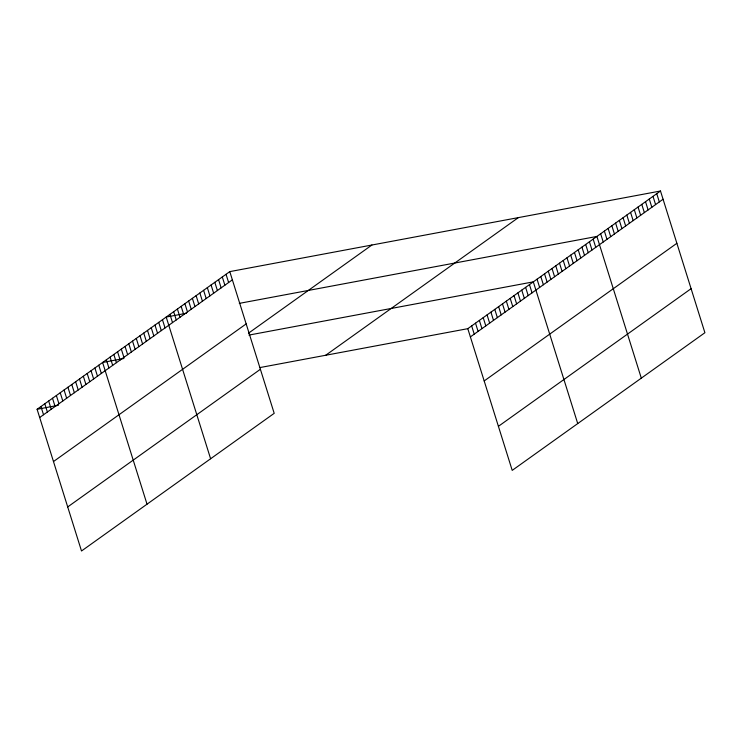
<?xml version="1.0" encoding="UTF-8"?>
<svg xmlns="http://www.w3.org/2000/svg" width="742" height="742" viewBox="0 0 742 742"><rect width="100%" height="100%" fill="white"/><g stroke="black" fill="none" stroke-linecap="round" stroke-linejoin="round"><path stroke-width="1.11" d="M229.788 271.618L274.197 413.331L81.509 550.991L37.1 409.278L229.788 271.618L660.491 191.009L704.9 332.722L512.212 470.382L467.803 328.669L660.491 191.009M39.678 417.505L232.367 279.845M53.48 461.552L246.168 323.902M248.487 333.195L371.918 245.018M67.707 506.934L260.386 369.284M325.673 355.27L518.361 217.61M470.382 336.896L663.07 199.246M484.192 380.943L676.871 243.293M498.411 426.325L691.099 288.675M186.502 313.245L166.199 317.047L210.607 458.76M239.295 303.367L596.902 236.438L641.311 378.151M123.933 358.479L102.609 362.476L147.027 504.189M248.932 335.087L533.322 281.867L577.73 423.58M37.1 409.278L58.423 405.28M259.774 367.596L467.803 328.669M656.753 193.681L659.332 201.917M653.006 196.361L655.585 204.588M649.269 199.032L651.847 207.259M645.531 201.703L648.109 209.93M641.784 204.375L644.362 212.602M638.046 207.046L640.624 215.273M634.308 209.717L636.886 217.944M630.57 212.388L633.149 220.615M626.823 215.059L629.402 223.286M623.085 217.731L625.664 225.958M619.347 220.402L621.926 228.638M615.61 223.082L618.188 231.309M611.862 225.754L614.441 233.98M608.125 228.425L610.703 236.652M604.387 231.096L606.965 239.323M600.649 233.767L603.227 241.994M593.164 239.109L595.743 247.336M589.426 241.781L592.005 250.008M585.679 244.452L588.258 252.679M581.941 247.123L584.52 255.359M578.203 249.794L580.782 258.03M574.466 252.475L577.044 260.702M570.719 255.146L573.297 263.373M566.981 257.817L569.559 266.044M563.243 260.488L565.821 268.715M559.505 263.16L562.084 271.387M555.758 265.831L558.336 274.058M552.02 268.502L554.599 276.729M548.282 271.173L550.861 279.4M544.535 273.844L547.114 282.071M540.797 276.516L543.376 284.752M537.06 279.196L539.638 287.423M529.463 284.613L532.042 292.849M525.614 287.367L528.193 295.594M521.756 290.122L524.334 298.349M517.907 292.877L520.485 301.104M514.048 295.631L516.627 303.858M510.199 298.386L512.778 306.613M506.341 301.131L508.919 309.368M502.492 303.886L505.07 312.113M498.633 306.641L501.212 314.868M494.784 309.395L497.363 317.622M490.926 312.15L493.504 320.377M487.077 314.905L489.655 323.132M483.218 317.65L485.797 325.877M479.369 320.405L481.948 328.632M475.511 323.16L478.089 331.386M471.662 325.914L474.24 334.141M226.041 274.29L228.619 282.526M222.303 276.961L224.882 285.197M218.565 279.641L221.144 287.868M214.818 282.312L217.397 290.539M211.08 284.984L213.659 293.211M207.343 287.655L209.921 295.882M203.605 290.326L206.183 298.553M199.858 292.997L202.436 301.224M196.12 295.668L198.698 303.895M192.382 298.34L194.96 306.567M188.644 301.011L191.223 309.238M184.897 303.682L187.476 311.918M181.159 306.363L183.738 314.589M177.421 309.034L180 317.261M173.674 311.705L176.253 319.932M169.937 314.376L172.515 322.603M162.461 319.719L165.039 327.945M158.714 322.39L161.292 330.617M154.976 325.061L157.554 333.288M151.238 327.732L153.817 335.959M147.5 330.403L150.079 338.64M143.753 333.075L146.332 341.311M140.015 335.755L142.594 343.982M136.278 338.426L138.856 346.653M132.53 341.097L135.118 349.324M128.793 343.769L131.371 351.996M125.055 346.44L127.633 354.667M121.317 349.111L123.895 357.338M117.57 351.782L120.148 360.009M113.832 354.453L116.411 362.68M110.094 357.125L112.673 365.352M106.356 359.796L108.935 368.032M98.76 365.222L101.339 373.449M94.902 367.976L97.48 376.203M91.053 370.731L93.631 378.958M87.194 373.486L89.773 381.713M83.345 376.24L85.924 384.467M79.487 378.986L82.065 387.222M75.638 381.74L78.216 389.967M71.779 384.495L74.358 392.722M67.93 387.25L70.509 395.477M64.072 390.004L66.65 398.231M60.223 392.759L62.801 400.986M56.364 395.505L58.943 403.741M52.515 398.259L55.093 406.486M48.657 401.014L51.235 409.241M44.808 403.769L47.386 411.995M40.949 406.523L43.537 414.75"/></g></svg>
